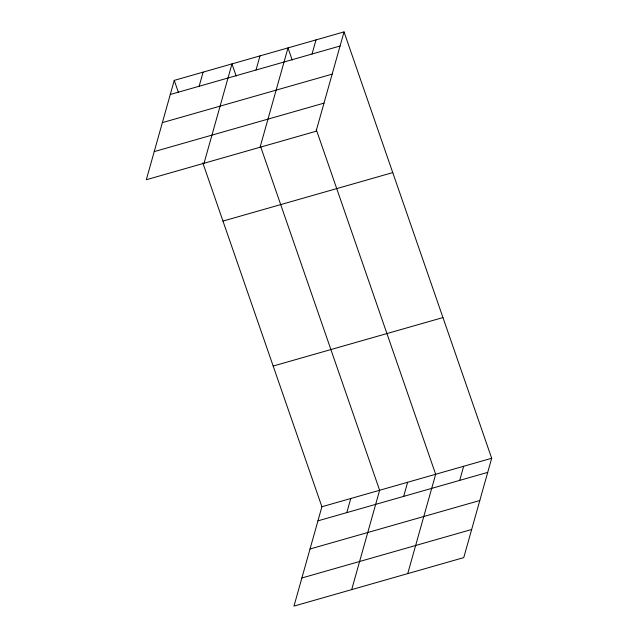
<?xml version="1.0" encoding="UTF-8"?>
<svg xmlns="http://www.w3.org/2000/svg" width="638" height="638" viewBox="0 0 638 638"><rect width="100%" height="100%" fill="white"/><g stroke="black" fill="none" stroke-linecap="round" stroke-linejoin="round"><path stroke-width="0.96" d="M174.246 80.38L146.317 179.733L316.097 131.253L344.026 31.9L174.246 80.38L178.473 92.574M199.144 86.25L203.107 72.142M204.04 163.256L231.969 63.896L236.196 76.089M256.013 70.013L259.985 55.897M260.073 147.258L288.001 47.898L292.22 60.092M312.046 54.015L316.009 39.899M202.836 162.921L321.903 506.747L293.974 606.1L463.754 557.62L491.683 458.267L344.026 31.9M346.801 512.617L350.764 498.501M351.697 589.616L379.626 490.263L260.559 146.437M403.671 496.38L407.642 482.264M407.73 573.618L435.658 474.265L316.257 129.506M459.703 480.374L463.666 466.266M170.282 94.496L340.054 46.016M162.371 122.624L332.151 74.144M154.229 151.605L324.008 103.125M222.973 221.083L392.753 172.603M273.176 366.045L442.955 317.565M321.903 506.747L491.683 458.267M317.931 520.855L487.711 472.375M310.028 548.991L479.808 500.511M301.886 577.972L471.657 529.492"/></g></svg>
